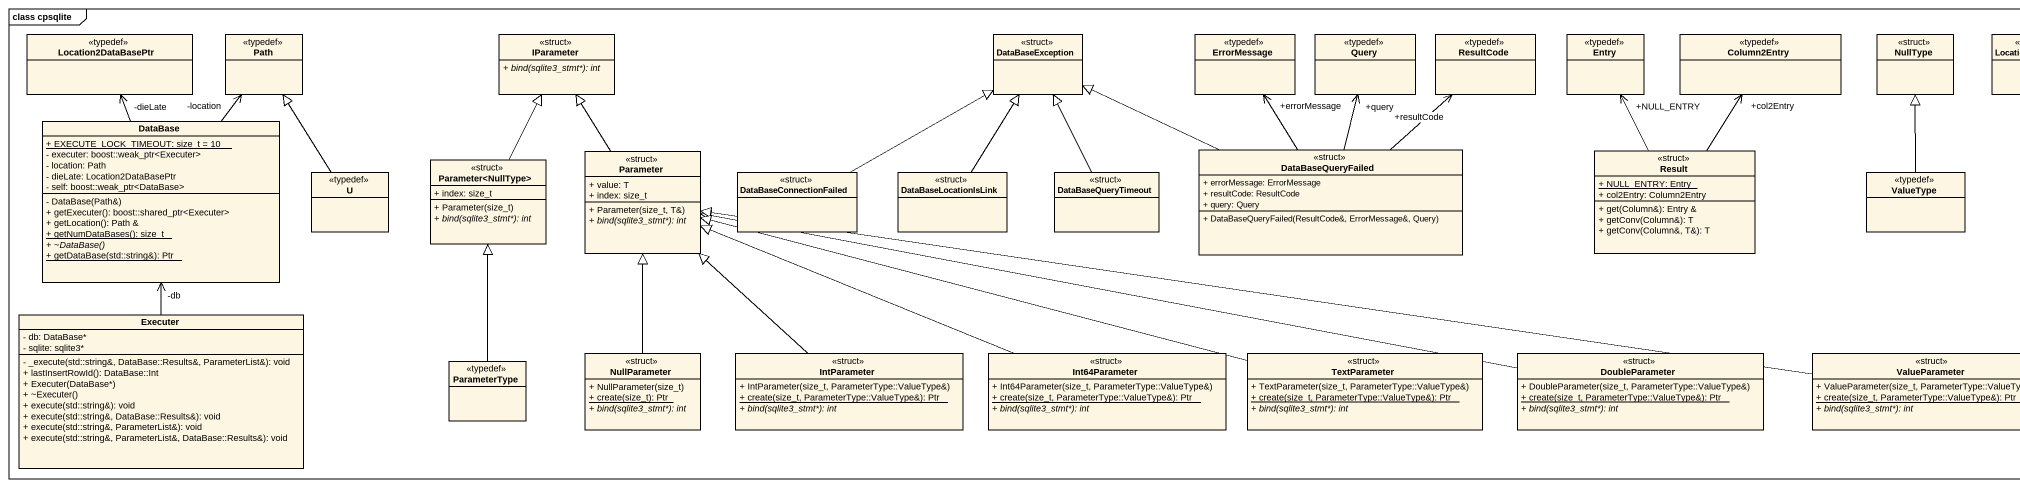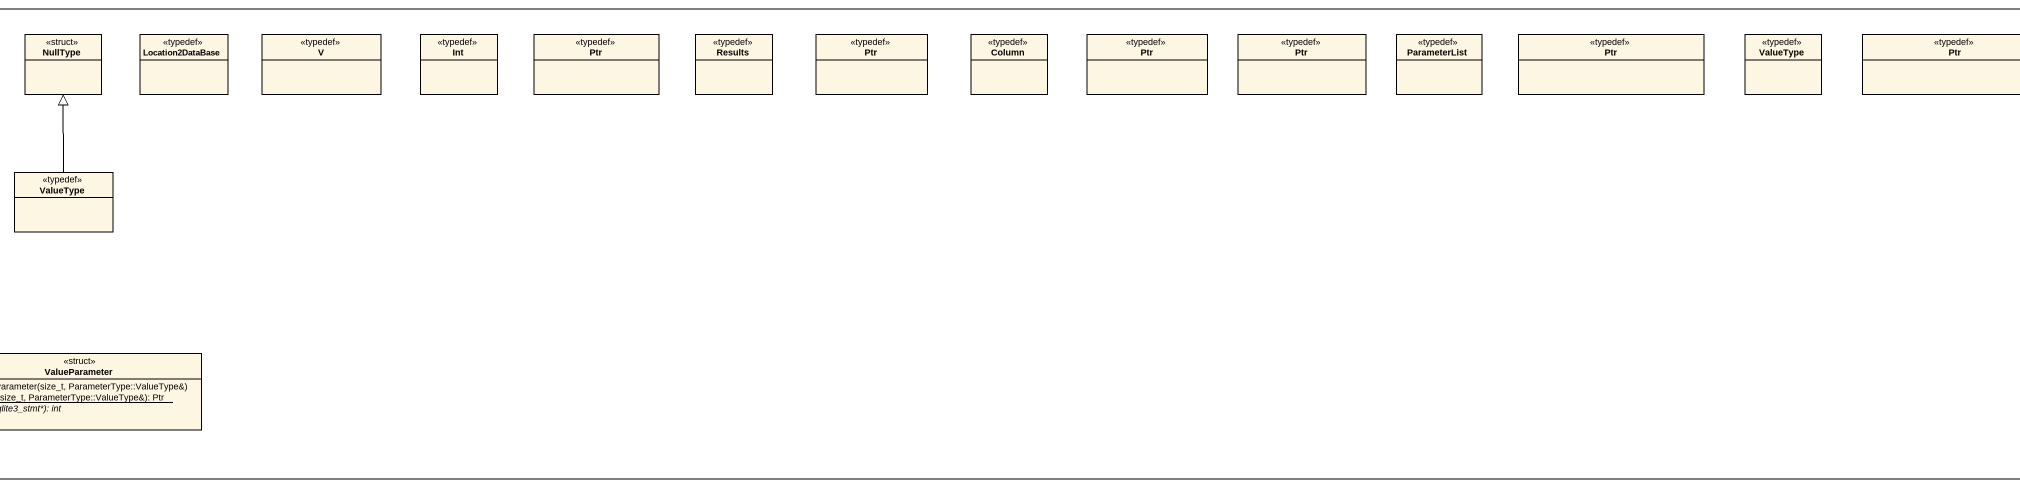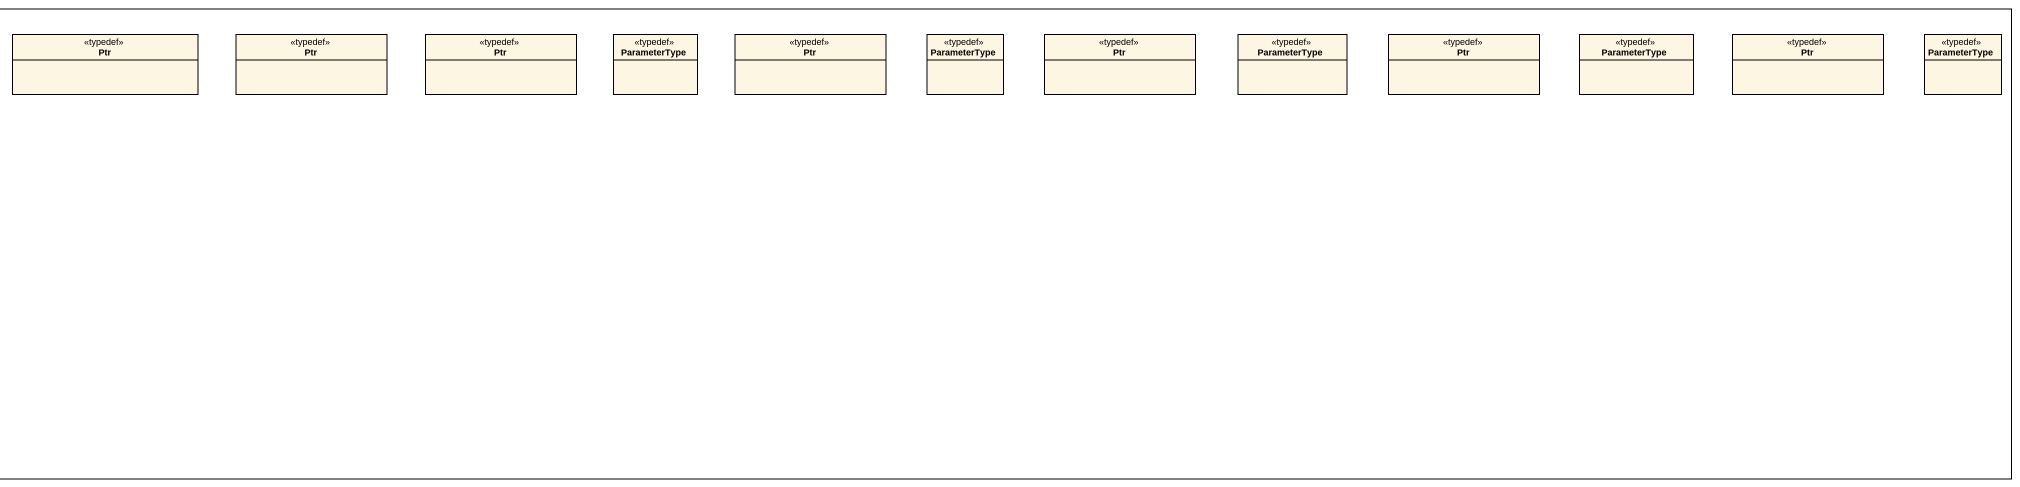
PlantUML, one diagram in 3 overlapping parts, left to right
@startuml
mainframe class cpsqlite
hide circle
hide empty members
skinparam classAttributeIconSize 0
class Location2DataBasePtr <<typedef>>
class Path <<typedef>>
class IParameter <<struct>> {
  {abstract} + bind(sqlite3_stmt*): int
}
class DataBaseException <<struct>>
class ErrorMessage <<typedef>>
class Query <<typedef>>
class ResultCode <<typedef>>
class Entry <<typedef>>
class Column2Entry <<typedef>>
class NullType <<struct>>
class Location2DataBase <<typedef>>
class V <<typedef>>
class Int <<typedef>>
class Ptr <<typedef>>
class Results <<typedef>>
class "Ptr" as Ptr_2 <<typedef>>
class Column <<typedef>>
class "Ptr" as Ptr_3 <<typedef>>
class "Ptr" as Ptr_4 <<typedef>>
class ParameterList <<typedef>>
class "Ptr" as Ptr_5 <<typedef>>
class ValueType <<typedef>>
class "Ptr" as Ptr_6 <<typedef>>
class "Ptr" as Ptr_7 <<typedef>>
class "Ptr" as Ptr_8 <<typedef>>
class ParameterType <<typedef>>
class "Ptr" as Ptr_9 <<typedef>>
class "ParameterType" as ParameterType_2 <<typedef>>
class "Ptr" as Ptr_10 <<typedef>>
class "ParameterType" as ParameterType_3 <<typedef>>
class "Ptr" as Ptr_11 <<typedef>>
class "ParameterType" as ParameterType_4 <<typedef>>
class "Ptr" as Ptr_12 <<typedef>>
class "ParameterType" as ParameterType_5 <<typedef>>
class "DataBase" as DataBase_ {
  {static} + EXECUTE_LOCK_TIMEOUT: size_t = 10
  - executer: boost::weak_ptr<Executer>
  - location: Path
  - dieLate: Location2DataBasePtr
  - self: boost::weak_ptr<DataBase>
  - DataBase(Path&)
  + getExecuter(): boost::shared_ptr<Executer>
  + getLocation(): Path &
  {static} + getNumDataBases(): size_t
  {abstract} + ~DataBase()
  {static} + getDataBase(std::string&): Ptr
}
class U <<typedef>>
class "Parameter<NullType>" as Parameter_NullType <<struct>> {
  + index: size_t
  + Parameter(size_t)
  {abstract} + bind(sqlite3_stmt*): int
}
class Parameter <<struct>> {
  + value: T
  + index: size_t
  + Parameter(size_t, T&)
  {abstract} + bind(sqlite3_stmt*): int
}
class DataBaseConnectionFailed <<struct>>
class DataBaseLocationIsLink <<struct>>
class DataBaseQueryTimeout <<struct>>
class DataBaseQueryFailed <<struct>> {
  + errorMessage: ErrorMessage
  + resultCode: ResultCode
  + query: Query
  + DataBaseQueryFailed(ResultCode&, ErrorMessage&, Query)
}
class Result <<struct>> {
  {static} + NULL_ENTRY: Entry
  + col2Entry: Column2Entry
  + get(Column&): Entry &
  + getConv(Column&): T
  + getConv(Column&, T&): T
}
class "ValueType" as ValueType_2 <<typedef>>
class Executer {
  - db: DataBase*
  - sqlite: sqlite3*
  - _execute(std::string&, DataBase::Results&, ParameterList&): void
  + lastInsertRowId(): DataBase::Int
  + Executer(DataBase*)
  + ~Executer()
  + execute(std::string&): void
  + execute(std::string&, DataBase::Results&): void
  + execute(std::string&, ParameterList&): void
  + execute(std::string&, ParameterList&, DataBase::Results&): void
}
class "ParameterType" as ParameterType_6 <<typedef>>
class NullParameter <<struct>> {
  + NullParameter(size_t)
  {static} + create(size_t): Ptr
  {abstract} + bind(sqlite3_stmt*): int
}
class IntParameter <<struct>> {
  + IntParameter(size_t, ParameterType::ValueType&)
  {static} + create(size_t, ParameterType::ValueType&): Ptr
  {abstract} + bind(sqlite3_stmt*): int
}
class Int64Parameter <<struct>> {
  + Int64Parameter(size_t, ParameterType::ValueType&)
  {static} + create(size_t, ParameterType::ValueType&): Ptr
  {abstract} + bind(sqlite3_stmt*): int
}
class TextParameter <<struct>> {
  + TextParameter(size_t, ParameterType::ValueType&)
  {static} + create(size_t, ParameterType::ValueType&): Ptr
  {abstract} + bind(sqlite3_stmt*): int
}
class DoubleParameter <<struct>> {
  + DoubleParameter(size_t, ParameterType::ValueType&)
  {static} + create(size_t, ParameterType::ValueType&): Ptr
  {abstract} + bind(sqlite3_stmt*): int
}
class ValueParameter <<struct>> {
  + ValueParameter(size_t, ParameterType::ValueType&)
  {static} + create(size_t, ParameterType::ValueType&): Ptr
  {abstract} + bind(sqlite3_stmt*): int
}
DataBase_ -up-> "-dieLate" Location2DataBasePtr
DataBase_ -up-> "-location" Path
U -up-|> Path
Parameter_NullType -up-|> IParameter
Parameter -up-|> IParameter
DataBaseConnectionFailed -right-|> DataBaseException
DataBaseLocationIsLink -up-|> DataBaseException
DataBaseQueryTimeout -up-|> DataBaseException
DataBaseQueryFailed -left-|> DataBaseException
DataBaseQueryFailed -up-> "+errorMessage" ErrorMessage
DataBaseQueryFailed -up-> "+query" Query
DataBaseQueryFailed -up-> "+resultCode" ResultCode
Result -up-> "+NULL_ENTRY" Entry
Result -up-> "+col2Entry" Column2Entry
ValueType_2 -up-|> NullType
Executer -up-> "-db" DataBase_
ParameterType_6 -up-|> Parameter_NullType
NullParameter -up-|> Parameter
IntParameter -up-|> Parameter
Int64Parameter -left-|> Parameter
TextParameter -left-|> Parameter
DoubleParameter -left-|> Parameter
ValueParameter -left-|> Parameter
@enduml
